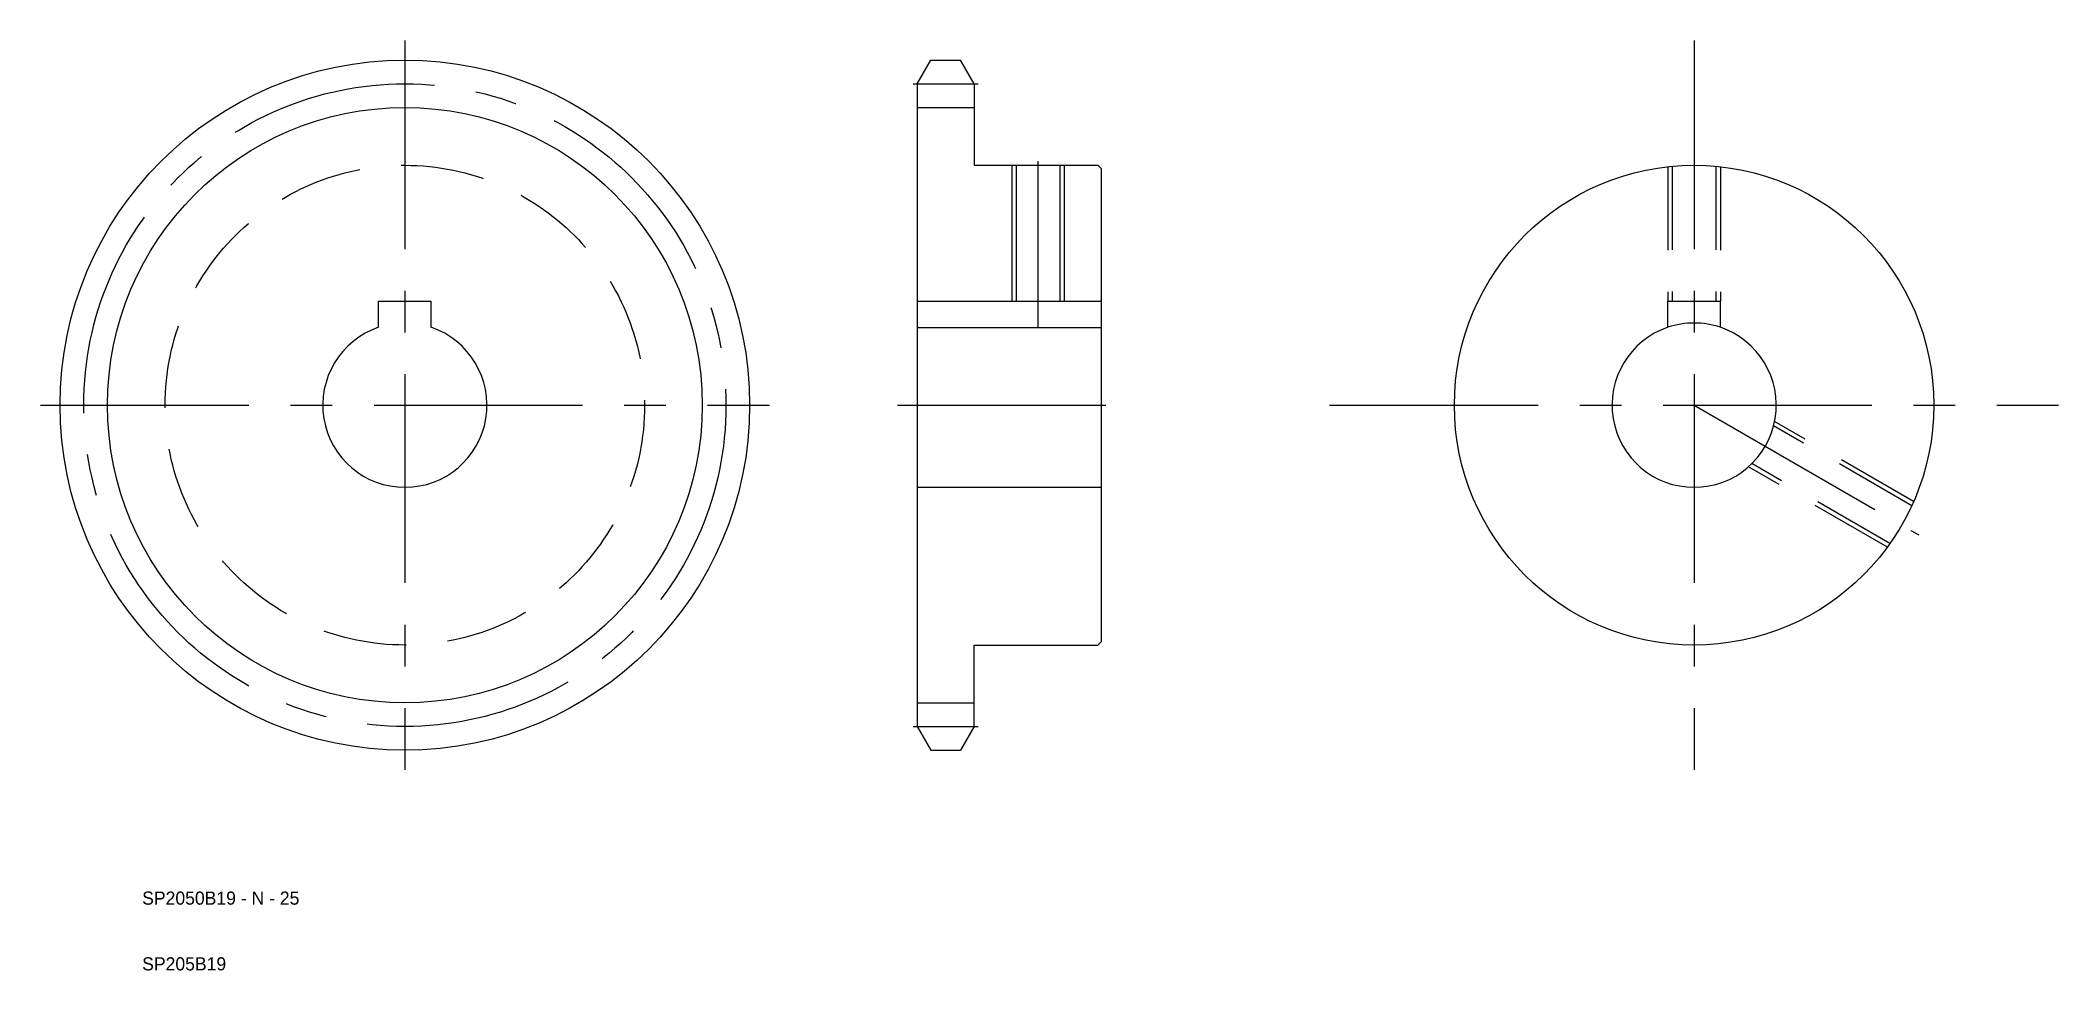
# Model space of a CAD drawing. Extents: x 111 to 419, y 82 to 223.
import ezdxf

# ---------------------------------------------------------------- set-up
doc = ezdxf.new("R2010")
doc.units = 0
doc.linetypes.add('CENTER', pattern=[50.8, 31.75, -6.35, 6.35, -6.35])
doc.linetypes.add('DASHED', pattern=[19.05, 12.7, -6.35])
doc.layers.get('0').update_dxf_attribs({"linetype": 'CONTINUOUS'})
doc.layers.add('CENTER', color=1, linetype='CENTER')

msp = doc.modelspace()

# ---------------------------------------------------------------- linework, layer by layer
at = {"color": 7, "linetype": 'CONTINUOUS'}
for p, q in [((244.97, 216.53), (247.05, 220.14)), ((247.05, 220.14), (251.58, 220.14)), ((253.67, 216.53), (251.58, 220.14)), ((244.97, 216.53), (244.97, 118.75)), ((253.67, 216.53), (253.67, 204.14)), ((244.97, 212.92), (253.67, 212.92)), ((253.67, 204.14), (272.47, 204.14)), ((260.04, 204.14), (260.04, 183.44)), ((266.69, 204.14), (266.69, 183.44)), ((272.47, 204.14), (272.97, 203.64)), ((272.97, 203.64), (272.97, 131.64)), ((162.97, 183.44), (170.97, 183.44)), ((162.97, 179.48), (162.97, 183.44)), ((170.97, 179.48), (170.97, 183.44)), ((244.97, 183.44), (272.97, 183.44)), ((359.28, 179.48), (359.28, 183.44)), ((359.28, 183.44), (367.28, 183.44)), ((367.28, 179.48), (367.28, 183.44)), ((244.97, 179.48), (272.97, 179.48)), ((244.97, 155.14), (272.97, 155.14)), ((253.67, 131.14), (272.47, 131.14)), ((253.67, 118.75), (253.67, 131.14)), ((272.97, 131.64), (272.47, 131.14)), ((244.97, 122.36), (253.67, 122.36)), ((244.97, 118.75), (247.05, 115.14)), ((253.67, 118.75), (251.58, 115.14)), ((247.05, 115.14), (251.58, 115.14))]:
    msp.add_line(p, q, dxfattribs=at)
at = {"color": 3, "linetype": 'CONTINUOUS'}
for p, q in [((259.37, 204.14), (259.37, 183.44)), ((267.37, 204.14), (267.37, 183.44)), ((272.83, 183.44), (272.97, 183.58))]:
    msp.add_line(p, q, dxfattribs=at)
at = {"color": 3, "linetype": 'DASHED'}
for p, q in [((359.28, 203.92), (359.28, 183.44)), ((359.96, 203.99), (359.96, 183.44)), ((366.6, 203.99), (366.6, 183.44)), ((367.28, 203.92), (367.28, 183.44)), ((396.42, 152.34), (375.38, 164.49)), ((396.7, 152.96), (375.54, 165.18)), ((392.7, 146.03), (371.54, 158.25)), ((393.1, 146.59), (372.05, 158.74))]:
    msp.add_line(p, q, dxfattribs=at)
at = {"color": 7, "linetype": 'CONTINUOUS'}
for centre, radius in [((166.97, 167.64), 52.5), ((363.28, 167.64), 36.5)]:
    msp.add_circle(centre, radius, dxfattribs=at)
at = {"color": 3, "linetype": 'CONTINUOUS'}
msp.add_circle((166.97, 167.64), 45.28, dxfattribs=at)
at = {"color": 3, "linetype": 'DASHED'}
msp.add_circle((166.97, 167.64), 36.5, dxfattribs=at)
at = {"color": 7, "linetype": 'CONTINUOUS'}
for centre in [(166.97, 167.64), (363.28, 167.64)]:
    msp.add_arc(centre, 12.5, 108.6629, 71.3371, dxfattribs=at)
at = {"color": 3, "linetype": 'CONTINUOUS'}
msp.add_arc((363.28, 167.64), 12.5, 71.3371, 108.6629, dxfattribs=at)
at = {"layer": 'CENTER', "color": 1, "linetype": 'CENTER'}
for p, q in [((166.97, 223.14), (166.97, 112.14)), ((363.28, 223.14), (363.28, 112.14)), ((244.37, 216.53), (254.27, 216.53)), ((263.37, 204.74), (263.37, 179.54)), ((111.47, 167.64), (222.47, 167.64)), ((241.97, 167.64), (275.97, 167.64)), ((307.78, 167.64), (418.78, 167.64)), ((363.28, 167.64), (397.49, 147.89)), ((244.37, 118.75), (254.27, 118.75))]:
    msp.add_line(p, q, dxfattribs=at)
msp.add_circle((166.97, 167.64), 48.89, dxfattribs=at)

# ---------------------------------------------------------------- texts
at = {"color": 7, "linetype": 'CONTINUOUS'}
for s, p in [('SP2050B19 - N - 25', (126.97, 91.64)), ('SP205B19', (126.97, 81.64))]:
    msp.add_text(s, height=2, dxfattribs=at).set_placement(p)

doc.saveas('drawing.dxf')
